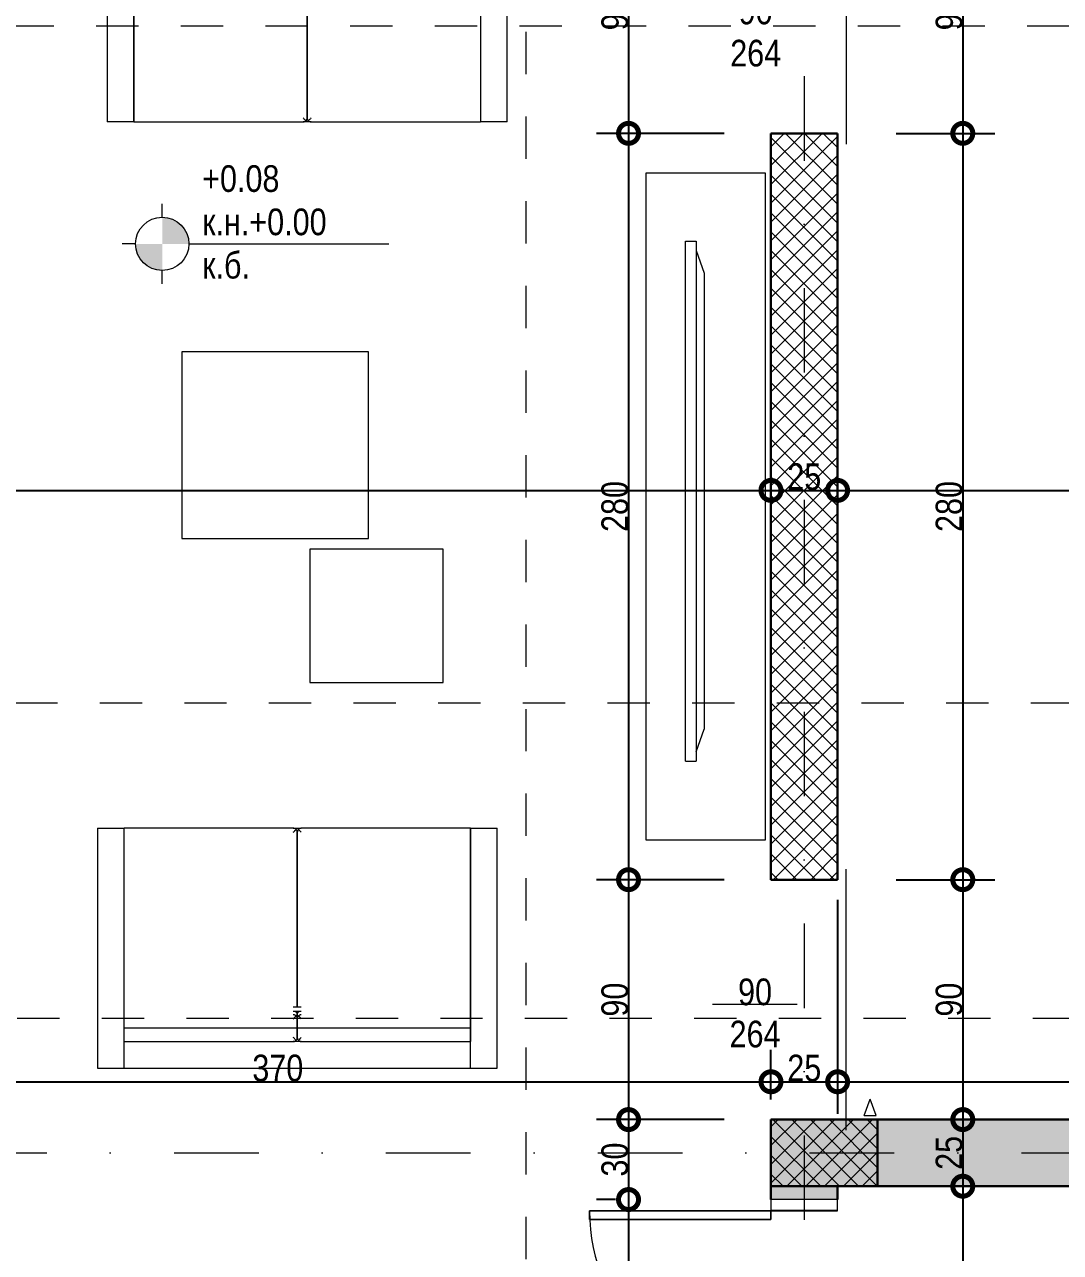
# Model space of a CAD drawing. Header units: centimetres. Extents: x 0 to 25250, y 0 to 2250.
# Drawn here: x 1254 to 1642.6, y 899.1 to 1359.7 of the extents above; entities that cross this region are included whole.
import ezdxf

# ---------------------------------------------------------------- set-up
doc = ezdxf.new("R2010")
doc.units = ezdxf.units.CM
doc.linetypes.add('17-View-1$0$Dash', pattern=[31.75, 15.875, -15.875])
doc.linetypes.add('17-View-1$0$Dash dot', pattern=[79.375, 31.75, -23.8125, 0, -23.8125])
for name, color, linetype, lineweight in [('A-ANNO-DIMS', 7, 'Continuous', 9), ('A-ANNO-NOTE', 7, 'Continuous', 9), ('A-DOOR', 7, 'Continuous', 9), ('A-DOOR-FRAM', 7, 'Continuous', 15), ('A-DOOR-OPNG', 7, 'Continuous', 15), ('A-WALL', 7, 'Continuous', 9), ('A-WALL-PATT', 7, 'Continuous', 9), ('E-ELEC-EQPM', 7, 'Continuous', 9), ('G-ANNO-DIMS', 7, 'Continuous', 9), ('G-ANNO-SYMB', 7, 'Continuous', 9), ('I-FURN', 7, 'Continuous', 9), ('S-COLS', 7, 'Continuous', 9), ('S-GRID', 7, 'Continuous', 9)]:
    doc.layers.add(name, color=color, linetype=linetype, lineweight=lineweight)
doc.styles.add('17-View-1$0$Arial Narrow_1', font='ARIALN.TTF', dxfattribs={"height": 10})
doc.styles.add('17-View-1$0$Arial Narrow_3', font='ARIALN.TTF', dxfattribs={"height": 10})
doc.dimstyles.new('17-View-1$0$TEC_DIM', dxfattribs={"dimscale": 30.48, "dimtxt": 10.23431, "dimasz": 0.492126, "dimexe": 0.393701, "dimexo": 0.246063, "dimgap": 0, "dimtad": 1, "dimdec": 0, "dimzin": 0, "dimdsep": 46, "dimtxsty": '17-View-1$0$Arial Narrow_3', "dimblk1": '17-View-1$0$_DotSmall', "dimblk2": '17-View-1$0$_DotSmall', "dimsah": 1, "dimcen": 0.09, "dimazin": 0, "dimtfac": 1, "dimtdec": 4, "dimtix": 1, "dimtmove": 0, "dimatfit": 3, "dimfxl": 1, "dimtvp": 1, "dimtolj": 1, "dimtzin": 0, "dimarcsym": 2})
doc.dimstyles.new('17-View-1$0$TEC_DIM_3', dxfattribs={"dimscale": 30.48, "dimtxt": 10.23431, "dimasz": 0.492126, "dimexe": 0.393701, "dimexo": 0.246063, "dimgap": 0, "dimtad": 1, "dimdec": 0, "dimzin": 0, "dimdsep": 46, "dimtxsty": '17-View-1$0$Arial Narrow_3', "dimblk1": '17-View-1$0$_DotSmall', "dimblk2": '17-View-1$0$_DotSmall', "dimsah": 1, "dimcen": 0.09, "dimazin": 0, "dimtfac": 1, "dimtdec": 4, "dimtix": 1, "dimtmove": 0, "dimatfit": 3, "dimfxl": 1, "dimtvp": 1, "dimtolj": 1, "dimtzin": 0, "dimarcsym": 2})
pattern_1 = [(45, (-1006133.902, 862055.479), (-3.535533906, 3.535533906), []), (135, (-1006133.902, 862055.479), (-3.535533906, -3.535533906), [])]

# ---------------------------------------------------------------- blocks, each defined once
blk = doc.blocks.new('TEC-DOOR-DBL - 145x200-2360308-НИВО 0')
at = {"layer": 'A-DOOR', "lineweight": 15}
for p, q in [((-65, 80.55), (-68.21, 80.55)), ((-65, 80.55), (-68.2, 80.55)), ((-68.2, 80.55), (-68.2, 12.5)), ((-68.2, 80.55), (-68.2, 12.5)), ((-65, 12.5), (-65, 80.55)), ((-65, 12.5), (-65, 80.55)), ((68.2, 80.55), (65, 80.55)), ((65, 80.55), (65, 12.5)), ((65, 12.5), (65, 80.55)), ((65, 80.55), (68.2, 80.55)), ((68.2, 12.5), (68.2, 80.55)), ((68.2, 80.55), (68.2, 12.5)), ((-68.2, 12.5), (-65, 12.5)), ((-68.2, 12.5), (-65, 12.5)), ((65, 12.5), (68.2, 12.5)), ((68.2, 12.5), (65, 12.5))]:
    blk.add_line(p, q, dxfattribs=at)
at = {"layer": 'A-DOOR'}
for centre, start, end in [((-68.21, 12.5), 360, 90), ((68.2, 12.5), 90, 180)]:
    blk.add_arc(centre, 68.05, start, end, dxfattribs=at)
at = {"layer": 'A-DOOR-FRAM'}
for p, q in [((-68.5, 12.5), (-72.5, 12.5)), ((-72.5, 12.5), (-72.5, -12.5)), ((-72.5, -12.5), (-72.5, 12.5)), ((-72.5, 12.5), (-68.2, 12.5)), ((-68.5, -12.5), (-68.5, 12.5)), ((-68.2, 12.5), (-68.2, -12.5)), ((68.2, 12.5), (68.2, -12.5)), ((72.5, 12.5), (68.2, 12.5)), ((72.5, 12.5), (68.5, 12.5)), ((68.5, 12.5), (68.5, -12.5)), ((72.5, -12.5), (72.5, 12.5)), ((72.5, -12.5), (72.5, 12.5)), ((-72.5, -12.5), (-68.5, -12.5)), ((-68.2, -12.5), (-72.5, -12.5)), ((68.2, -12.5), (72.5, -12.5)), ((68.5, -12.5), (72.5, -12.5))]:
    blk.add_line(p, q, dxfattribs=at)
blk = doc.blocks.new('TU SF 1 - Schiebetüre Aufgesetzt - ML - 885 x 2135-2435080-НИВО 0')
at = {"layer": 'A-DOOR-OPNG'}
for p, q in [((-49, -15.76), (49, -15.76)), ((-43.5, -22.51), (-37.32, -24.76)), ((-43.5, -22.51), (-43.5, -27.01)), ((-43.5, -27.01), (-37.32, -24.76))]:
    blk.add_line(p, q, dxfattribs=at)
blk = doc.blocks.new('TU SF 1 - Schiebetüre Aufgesetzt - ML - 885 x 2135-2435081-НИВО 0')
at = {"layer": 'A-DOOR-OPNG'}
for p, q in [((-43.5, 27.01), (-37.32, 24.76)), ((-43.5, 22.51), (-43.5, 27.01)), ((-43.5, 22.51), (-37.32, 24.76)), ((-49, 15.76), (49, 15.76))]:
    blk.add_line(p, q, dxfattribs=at)
blk = doc.blocks.new('Sofa-08 - 1400 x 802-2263085-НИВО 0')
at = {"layer": 'I-FURN'}
for p, q in [((75, 45), (-75, 45)), ((-75, 45), (-75, -45)), ((-65, 45), (-65, -45)), ((65, 45), (65, -45)), ((75, -45), (75, 45)), ((-1.5, 35), (-65, 35)), ((-65, 33.5), (-65, 35)), ((-65, 26.44), (-65, 33.5)), ((-1.5, 35), (1.5, 35)), ((0, 26.44), (0, 33.5)), ((0, 33.5), (0, 26.44)), ((0, 26.44), (0, 33.5)), ((65, 35), (1.5, 35)), ((65, 35), (65, 33.5)), ((65, 33.5), (65, 26.44)), ((-65, 30), (-1.5, 30)), ((-1.5, 30), (1.5, 30)), ((1.5, 30), (65, 30)), ((-65, 24.94), (-65, 26.44)), ((-65, 24.59), (-65, 24.94)), ((-65, -45), (-65, 24.59)), ((1.5, 23.56), (-1.5, 23.56)), ((0, 24.94), (0, 26.44)), ((0, 26.44), (0, 24.94)), ((0, 24.94), (0, 26.44)), ((0, 23.56), (0, 24.94)), ((0, 24.94), (0, 23.56)), ((0, 23.56), (0, 24.94)), ((65, 26.44), (65, 24.94)), ((65, 24.94), (65, 24.59)), ((65, 24.59), (65, -45)), ((-1.5, 22.06), (1.5, 22.06)), ((0, -43.5), (0, 22.07)), ((0, -43.5), (0, 22.06)), ((0, 22.06), (0, -43.5)), ((-65, -45), (-75, -45)), ((-65, -45), (-1.5, -45)), ((1.5, -45), (-1.5, -45)), ((1.5, -45), (65, -45)), ((75, -45), (65, -45))]:
    blk.add_line(p, q, dxfattribs=at)
for centre, start, end in [((-1.5, 33.5), 60, 62.6017), ((1.5, 33.5), 117.3983, 120)]:
    blk.add_arc(centre, 1.5, start, end, dxfattribs=at)
for points, knots in [([(-0.44, 34.56), (-0.52, 34.64), (-0.64, 34.74), (-0.81, 34.84), (-0.99, 34.92), (-1.22, 34.98), (-1.41, 35), (-1.5, 35)], [0, 0, 0, 0, 0.25, 0.375, 0.5, 0.75, 1, 1, 1, 1]), ([(-1.5, 33.5), (-1.41, 33.59), (-1.22, 33.78), (-0.99, 34.01), (-0.81, 34.19), (-0.64, 34.36), (-0.52, 34.48), (-0.44, 34.56)], [0, 0, 0, 0, 0.25, 0.5, 0.625, 0.75, 1, 1, 1, 1]), ([(1.5, 35), (1.41, 35), (1.22, 34.98), (0.99, 34.92), (0.81, 34.84), (0.64, 34.74), (0.52, 34.64), (0.44, 34.56)], [0, 0, 0, 0, 0.25, 0.5, 0.625, 0.75, 1, 1, 1, 1]), ([(0.44, 34.56), (0.52, 34.48), (0.64, 34.36), (0.81, 34.19), (0.99, 34.01), (1.22, 33.78), (1.41, 33.59), (1.5, 33.5)], [0, 0, 0, 0, 0.25, 0.375, 0.5, 0.75, 1, 1, 1, 1]), ([(0, 24.94), (0, 24.81), (-0.03, 24.63), (-0.11, 24.39), (-0.18, 24.25), (-0.25, 24.14), (-0.33, 24.04), (-0.41, 23.94), (-0.51, 23.86), (-0.61, 23.78), (-0.75, 23.69), (-0.92, 23.61), (-1.04, 23.57), (-1.09, 23.55)], [0, 0, 0, 0, 0.1666667, 0.25, 0.3333333, 0.375, 0.4166667, 0.5, 0.5416667, 0.5833333, 0.6666667, 0.75, 0.8254846, 0.8254846, 0.8254846, 0.8254846]), ([(1.09, 23.56), (1.03, 23.57), (0.92, 23.61), (0.75, 23.69), (0.61, 23.78), (0.51, 23.86), (0.41, 23.94), (0.31, 24.06), (0.22, 24.19), (0.15, 24.3), (0.1, 24.42), (0.03, 24.63), (0, 24.81), (0, 24.94)], [0.1769429, 0.1769429, 0.1769429, 0.1769429, 0.25, 0.3333333, 0.4166667, 0.4583333, 0.5, 0.5833333, 0.6666667, 0.7083333, 0.75, 0.8333333, 1, 1, 1, 1]), ([(-0.44, -44.56), (-0.52, -44.48), (-0.64, -44.36), (-0.81, -44.19), (-0.99, -44.01), (-1.22, -43.78), (-1.41, -43.59), (-1.5, -43.5)], [0, 0, 0, 0, 0.25, 0.375, 0.5, 0.75, 1, 1, 1, 1]), ([(-1.5, -45), (-1.41, -45), (-1.22, -44.98), (-0.99, -44.92), (-0.81, -44.84), (-0.64, -44.74), (-0.52, -44.64), (-0.44, -44.56)], [0, 0, 0, 0, 0.25, 0.5, 0.625, 0.75, 1, 1, 1, 1]), ([(1.5, -43.5), (1.41, -43.59), (1.22, -43.78), (0.99, -44.01), (0.81, -44.19), (0.64, -44.36), (0.52, -44.48), (0.44, -44.56)], [0, 0, 0, 0, 0.25, 0.5, 0.625, 0.75, 1, 1, 1, 1]), ([(0.44, -44.56), (0.52, -44.64), (0.64, -44.74), (0.81, -44.84), (0.99, -44.92), (1.22, -44.98), (1.41, -45), (1.5, -45)], [0, 0, 0, 0, 0.25, 0.375, 0.5, 0.75, 1, 1, 1, 1])]:
    blk.add_open_spline(points, degree=3, knots=knots, dxfattribs=at)
for points in [[(0, 33.5), (0, 33.63), (-0.03, 33.89), (-0.19, 34.26), (-0.35, 34.47), (-0.44, 34.56)], [(0.44, 34.56), (0.35, 34.47), (0.19, 34.26), (0.03, 33.89), (0, 33.63), (0, 33.5)], [(-0.46, 25.4), (-0.54, 25.48), (-0.7, 25.64), (-0.96, 25.9), (-1.23, 26.17), (-1.41, 26.35), (-1.5, 26.44)], [(-1.5, 24.94), (-1.41, 24.95), (-1.23, 24.97), (-0.96, 25.06), (-0.7, 25.2), (-0.54, 25.33), (-0.46, 25.4)], [(0, 26.44), (0, 26.34), (-0.02, 26.15), (-0.11, 25.87), (-0.26, 25.62), (-0.39, 25.47), (-0.46, 25.4)], [(0.46, 25.4), (0.39, 25.47), (0.26, 25.62), (0.11, 25.87), (0.02, 26.15), (0, 26.34), (0, 26.44)], [(1.5, 26.44), (1.41, 26.35), (1.23, 26.17), (0.96, 25.9), (0.7, 25.64), (0.54, 25.48), (0.46, 25.4)], [(0.46, 25.4), (0.54, 25.33), (0.7, 25.2), (0.96, 25.06), (1.23, 24.97), (1.41, 24.95), (1.5, 24.94)], [(-0.44, -44.56), (-0.37, -44.49), (-0.24, -44.34), (-0.11, -44.08), (-0.02, -43.8), (0, -43.6), (0, -43.5)], [(-0.35, -44.47), (-0.37, -44.49), (-0.39, -44.51), (-0.41, -44.53)], [(-0.17, -44.19), (-0.18, -44.21), (-0.19, -44.23), (-0.2, -44.25)], [(-0.05, -43.9), (-0.06, -43.92), (-0.07, -43.94), (-0.07, -43.96)], [(0, -43.5), (0, -43.6), (0.02, -43.8), (0.11, -44.08), (0.24, -44.34), (0.37, -44.49), (0.44, -44.56)], [(0.07, -43.96), (0.07, -43.94), (0.06, -43.92), (0.05, -43.9)], [(0.2, -44.25), (0.19, -44.23), (0.18, -44.21), (0.17, -44.19)], [(0.41, -44.53), (0.39, -44.51), (0.37, -44.49), (0.35, -44.47)]]:
    blk.add_open_spline(points, degree=3, dxfattribs=at)
blk = doc.blocks.new('ШКАФ - ШКАФ-2262984-НИВО 0')
at = {"layer": 'I-FURN'}
for p, q in [((125, 0), (-125, 0)), ((-125, 0), (-125, -45)), ((125, -45), (125, 0)), ((-125, -45), (125, -45))]:
    blk.add_line(p, q, dxfattribs=at)
blk = doc.blocks.new('TV - 85 Zoll-2243002-НИВО 0')
at = {"layer": 'E-ELEC-EQPM'}
for p, q in [((-94.07, 7), (-85.5, 10)), ((-85.5, 10), (85.5, 10)), ((94.07, 7), (85.5, 10)), ((-97.5, 7), (97.5, 7)), ((-97.5, 3), (-97.5, 7)), ((97.5, 3), (97.5, 7)), ((97.5, 3), (-97.5, 3))]:
    blk.add_line(p, q, dxfattribs=at)
blk = doc.blocks.new('Tisch-03 - 800 x 800 x 750-2251493-НИВО 0')
at = {"layer": 'I-FURN'}
for p, q in [((35, 35), (-35, 35)), ((-35, 35), (-35, -35)), ((35, -35), (35, 35)), ((-35, -35), (35, -35))]:
    blk.add_line(p, q, dxfattribs=at)
blk = doc.blocks.new('Tisch-03 - 800 x 800 x 751-2263174-НИВО 0')
at = {"layer": 'I-FURN'}
for p, q in [((25, 25), (-25, 25)), ((-25, 25), (-25, -25)), ((25, -25), (25, 25)), ((-25, -25), (25, -25))]:
    blk.add_line(p, q, dxfattribs=at)
blk = doc.blocks.new('Family1 - Family1-2435591-НИВО 0')
at = {"layer": 'A-ANNO-NOTE'}
blk.add_line((-0.3054, 0), (0.3294, 0), dxfattribs=at)
blk = doc.blocks.new('Spot Elevations - PLAN - PROJECT-149572-НИВО 0')
at = {"layer": 'A-ANNO-NOTE'}
h = blk.add_hatch(color=256, dxfattribs=at)
edge = h.paths.add_edge_path()
edge.add_line((0, 0), (0, 0.2))
edge.add_arc((0, 0), 0.2, 0, 90, ccw=False)
edge.add_line((0.2, 0), (0, 0))
h = blk.add_hatch(color=256, dxfattribs=at)
edge = h.paths.add_edge_path()
edge.add_line((0, 0), (0, -0.2))
edge.add_arc((0, 0), 0.2, 180, 270, ccw=False)
edge.add_line((-0.2, 0), (0, 0))
for p, q in [((0, 0.2), (0, 0.3)), ((-0.2, 0), (-0.3, 0)), ((0.2, 0), (1.7, 0)), ((0, -0.3), (0, -0.2))]:
    blk.add_line(p, q, dxfattribs=at)
blk.add_circle((0, 0), 0.2, dxfattribs=at)
blk = doc.blocks.new('17-View-1$0$_DotSmall')
at = {"color": 0, "linetype": 'ByBlock', "const_width": 0.5}
blk.add_lwpolyline([(-0.0625, 0, 1), (0.0625, 0, 1)], format="xyb", close=True, dxfattribs=at)
blk = doc.blocks.new('*D2360')
at = {"layer": 'A-ANNO-DIMS', "color": 0, "lineweight": -2, "transparency": 16777216}
for p, q in [((1993.97, 901.4), (1993.97, 279.71)), ((398.97, 406.4), (398.97, 279.71)), ((398.97, 291.71), (1993.97, 291.71))]:
    blk.add_line(p, q, dxfattribs=at)
at = {"layer": 'A-ANNO-DIMS', "color": 0, "lineweight": -2, "transparency": 16777216, "xscale": 15, "yscale": 15, "zscale": 15, "rotation": 180}
blk.add_blockref('17-View-1$0$_DotSmall', (398.97, 291.71), dxfattribs=at)
at = {"layer": 'A-ANNO-DIMS', "color": 0, "lineweight": -2, "transparency": 16777216, "xscale": 15, "yscale": 15, "zscale": 15}
blk.add_blockref('17-View-1$0$_DotSmall', (1993.97, 291.71), dxfattribs=at)
at = {"layer": 'A-ANNO-DIMS', "color": 0, "transparency": 16777216, "insert": (1196.47, 296.81), "char_height": 10, "width": 30.4105, "attachment_point": 5, "style": '17-View-1$0$Arial Narrow_3'}
blk.add_mtext('\\A1;1595', dxfattribs=at)
blk = doc.blocks.new('*D2500')
at = {"layer": 'A-ANNO-DIMS', "color": 0, "lineweight": -2, "transparency": 16777216}
for p, q in [((1580.97, 1408.9), (1617.93, 1408.9)), ((1605.93, 1408.9), (1605.93, 1318.9)), ((1580.97, 1318.9), (1617.93, 1318.9))]:
    blk.add_line(p, q, dxfattribs=at)
at = {"layer": 'A-ANNO-DIMS', "color": 0, "lineweight": -2, "transparency": 16777216, "xscale": 15, "yscale": 15, "zscale": 15}
for p, rotation in [((1605.93, 1408.9), 90), ((1605.93, 1318.9), 270)]:
    blk.add_blockref('17-View-1$0$_DotSmall', p, dxfattribs=dict(at, rotation=rotation))
at = {"layer": 'A-ANNO-DIMS', "color": 0, "transparency": 16777216, "insert": (1600.83, 1363.9), "char_height": 10, "width": 15.2053, "attachment_point": 5, "rotation": 90, "style": '17-View-1$0$Arial Narrow_3'}
blk.add_mtext('\\A1;90', dxfattribs=at)
blk = doc.blocks.new('*D2501')
at = {"layer": 'A-ANNO-DIMS', "color": 0, "lineweight": -2, "transparency": 16777216}
for p, q in [((1580.97, 1318.9), (1617.93, 1318.9)), ((1605.93, 1318.9), (1605.93, 1038.9)), ((1580.97, 1038.9), (1617.93, 1038.9))]:
    blk.add_line(p, q, dxfattribs=at)
at = {"layer": 'A-ANNO-DIMS', "color": 0, "lineweight": -2, "transparency": 16777216, "xscale": 15, "yscale": 15, "zscale": 15}
for p, rotation in [((1605.93, 1318.9), 90), ((1605.93, 1038.9), 270)]:
    blk.add_blockref('17-View-1$0$_DotSmall', p, dxfattribs=dict(at, rotation=rotation))
at = {"layer": 'A-ANNO-DIMS', "color": 0, "transparency": 16777216, "insert": (1600.83, 1178.9), "char_height": 10, "width": 22.8079, "attachment_point": 5, "rotation": 90, "style": '17-View-1$0$Arial Narrow_3'}
blk.add_mtext('\\A1;280', dxfattribs=at)
blk = doc.blocks.new('*D2502')
at = {"layer": 'A-ANNO-DIMS', "color": 0, "lineweight": -2, "transparency": 16777216}
for p, q in [((1580.97, 1038.9), (1617.93, 1038.9)), ((1605.93, 1038.9), (1605.93, 948.9)), ((1601.09, 948.9), (1593.93, 948.9))]:
    blk.add_line(p, q, dxfattribs=at)
at = {"layer": 'A-ANNO-DIMS', "color": 0, "lineweight": -2, "transparency": 16777216, "xscale": 15, "yscale": 15, "zscale": 15}
for p, rotation in [((1605.93, 1038.9), 90), ((1605.93, 948.9), 270)]:
    blk.add_blockref('17-View-1$0$_DotSmall', p, dxfattribs=dict(at, rotation=rotation))
at = {"layer": 'A-ANNO-DIMS', "color": 0, "transparency": 16777216, "insert": (1600.83, 993.9), "char_height": 10, "width": 15.2053, "attachment_point": 5, "rotation": 90, "style": '17-View-1$0$Arial Narrow_3'}
blk.add_mtext('\\A1;90', dxfattribs=at)
blk = doc.blocks.new('*D2503')
at = {"layer": 'A-ANNO-DIMS', "color": 0, "lineweight": -2, "transparency": 16777216}
for p, q in [((1601.09, 948.9), (1593.93, 948.9)), ((1605.93, 948.9), (1605.93, 923.9)), ((1601.09, 923.9), (1593.93, 923.9))]:
    blk.add_line(p, q, dxfattribs=at)
at = {"layer": 'A-ANNO-DIMS', "color": 0, "lineweight": -2, "transparency": 16777216, "xscale": 15, "yscale": 15, "zscale": 15}
for p, rotation in [((1605.93, 948.9), 90), ((1605.93, 923.9), 270)]:
    blk.add_blockref('17-View-1$0$_DotSmall', p, dxfattribs=dict(at, rotation=rotation))
at = {"layer": 'A-ANNO-DIMS', "color": 0, "transparency": 16777216, "insert": (1600.83, 936.4), "char_height": 10, "width": 15.2053, "attachment_point": 5, "rotation": 90, "style": '17-View-1$0$Arial Narrow_3'}
blk.add_mtext('\\A1;25', dxfattribs=at)
blk = doc.blocks.new('*D2504')
at = {"layer": 'A-ANNO-DIMS', "color": 0, "lineweight": -2, "transparency": 16777216}
for p, q in [((1601.09, 923.9), (1593.93, 923.9)), ((1605.93, 923.9), (1605.93, 768.9)), ((1601.09, 768.9), (1593.93, 768.9))]:
    blk.add_line(p, q, dxfattribs=at)
at = {"layer": 'A-ANNO-DIMS', "color": 0, "lineweight": -2, "transparency": 16777216, "xscale": 15, "yscale": 15, "zscale": 15}
for p, rotation in [((1605.93, 923.9), 90), ((1605.93, 768.9), 270)]:
    blk.add_blockref('17-View-1$0$_DotSmall', p, dxfattribs=dict(at, rotation=rotation))
at = {"layer": 'A-ANNO-DIMS', "color": 0, "transparency": 16777216, "insert": (1600.83, 846.4), "char_height": 10, "width": 22.8079, "attachment_point": 5, "rotation": 90, "style": '17-View-1$0$Arial Narrow_3'}
blk.add_mtext('\\A1;155', dxfattribs=at)
blk = doc.blocks.new('*D2530')
at = {"layer": 'A-ANNO-DIMS', "color": 0, "lineweight": -2, "transparency": 16777216}
for p, q in [((1516.47, 1408.9), (1468.54, 1408.9)), ((1480.54, 1408.9), (1480.54, 1318.9)), ((1516.47, 1318.9), (1468.54, 1318.9))]:
    blk.add_line(p, q, dxfattribs=at)
at = {"layer": 'A-ANNO-DIMS', "color": 0, "lineweight": -2, "transparency": 16777216, "xscale": 15, "yscale": 15, "zscale": 15}
for p, rotation in [((1480.54, 1408.9), 90), ((1480.54, 1318.9), 270)]:
    blk.add_blockref('17-View-1$0$_DotSmall', p, dxfattribs=dict(at, rotation=rotation))
at = {"layer": 'A-ANNO-DIMS', "color": 0, "transparency": 16777216, "insert": (1475.43, 1363.9), "char_height": 10, "width": 15.2053, "attachment_point": 5, "rotation": 90, "style": '17-View-1$0$Arial Narrow_3'}
blk.add_mtext('\\A1;90', dxfattribs=at)
blk = doc.blocks.new('*D2531')
at = {"layer": 'A-ANNO-DIMS', "color": 0, "lineweight": -2, "transparency": 16777216}
for p, q in [((1516.47, 1318.9), (1468.54, 1318.9)), ((1480.54, 1318.9), (1480.54, 1038.9)), ((1516.47, 1038.9), (1468.54, 1038.9))]:
    blk.add_line(p, q, dxfattribs=at)
at = {"layer": 'A-ANNO-DIMS', "color": 0, "lineweight": -2, "transparency": 16777216, "xscale": 15, "yscale": 15, "zscale": 15}
for p, rotation in [((1480.54, 1318.9), 90), ((1480.54, 1038.9), 270)]:
    blk.add_blockref('17-View-1$0$_DotSmall', p, dxfattribs=dict(at, rotation=rotation))
at = {"layer": 'A-ANNO-DIMS', "color": 0, "transparency": 16777216, "insert": (1475.43, 1178.9), "char_height": 10, "width": 22.8079, "attachment_point": 5, "rotation": 90, "style": '17-View-1$0$Arial Narrow_3'}
blk.add_mtext('\\A1;280', dxfattribs=at)
blk = doc.blocks.new('*D2532')
at = {"layer": 'A-ANNO-DIMS', "color": 0, "lineweight": -2, "transparency": 16777216}
for p, q in [((1516.47, 1038.9), (1468.54, 1038.9)), ((1480.54, 1038.9), (1480.54, 948.9)), ((1516.47, 948.9), (1468.54, 948.9))]:
    blk.add_line(p, q, dxfattribs=at)
at = {"layer": 'A-ANNO-DIMS', "color": 0, "lineweight": -2, "transparency": 16777216, "xscale": 15, "yscale": 15, "zscale": 15}
for p, rotation in [((1480.54, 1038.9), 90), ((1480.54, 948.9), 270)]:
    blk.add_blockref('17-View-1$0$_DotSmall', p, dxfattribs=dict(at, rotation=rotation))
at = {"layer": 'A-ANNO-DIMS', "color": 0, "transparency": 16777216, "insert": (1475.43, 993.9), "char_height": 10, "width": 15.2053, "attachment_point": 5, "rotation": 90, "style": '17-View-1$0$Arial Narrow_3'}
blk.add_mtext('\\A1;90', dxfattribs=at)
blk = doc.blocks.new('*D2533')
at = {"layer": 'A-ANNO-DIMS', "color": 0, "lineweight": -2, "transparency": 16777216}
for p, q in [((1516.47, 948.9), (1468.54, 948.9)), ((1480.54, 948.9), (1480.54, 918.9)), ((1475.69, 918.9), (1468.54, 918.9))]:
    blk.add_line(p, q, dxfattribs=at)
at = {"layer": 'A-ANNO-DIMS', "color": 0, "lineweight": -2, "transparency": 16777216, "xscale": 15, "yscale": 15, "zscale": 15}
for p, rotation in [((1480.54, 948.9), 90), ((1480.54, 918.9), 270)]:
    blk.add_blockref('17-View-1$0$_DotSmall', p, dxfattribs=dict(at, rotation=rotation))
at = {"layer": 'A-ANNO-DIMS', "color": 0, "transparency": 16777216, "insert": (1475.43, 933.9), "char_height": 10, "width": 15.2053, "attachment_point": 5, "rotation": 90, "style": '17-View-1$0$Arial Narrow_3'}
blk.add_mtext('\\A1;30', dxfattribs=at)
blk = doc.blocks.new('*D2534')
at = {"layer": 'A-ANNO-DIMS', "color": 0, "lineweight": -2, "transparency": 16777216}
for p, q in [((1475.69, 918.9), (1468.54, 918.9)), ((1480.54, 918.9), (1480.54, 773.9)), ((1475.69, 773.9), (1468.54, 773.9))]:
    blk.add_line(p, q, dxfattribs=at)
at = {"layer": 'A-ANNO-DIMS', "color": 0, "lineweight": -2, "transparency": 16777216, "xscale": 15, "yscale": 15, "zscale": 15}
for p, rotation in [((1480.54, 918.9), 90), ((1480.54, 773.9), 270)]:
    blk.add_blockref('17-View-1$0$_DotSmall', p, dxfattribs=dict(at, rotation=rotation))
at = {"layer": 'A-ANNO-DIMS', "color": 0, "transparency": 16777216, "insert": (1475.43, 846.4), "char_height": 10, "width": 22.8079, "attachment_point": 5, "rotation": 90, "style": '17-View-1$0$Arial Narrow_3'}
blk.add_mtext('\\A1;145', dxfattribs=at)
blk = doc.blocks.new('*D2581')
at = {"layer": 'A-ANNO-DIMS', "color": 0, "lineweight": -2, "transparency": 16777216}
for p, q in [((903.97, 1184.94), (1533.97, 1184.94)), ((903.97, 1180.09), (903.97, 1172.94)), ((1533.97, 1180.09), (1533.97, 1172.94))]:
    blk.add_line(p, q, dxfattribs=at)
at = {"layer": 'A-ANNO-DIMS', "color": 0, "lineweight": -2, "transparency": 16777216, "xscale": 15, "yscale": 15, "zscale": 15, "rotation": 180}
blk.add_blockref('17-View-1$0$_DotSmall', (903.97, 1184.94), dxfattribs=at)
at = {"layer": 'A-ANNO-DIMS', "color": 0, "lineweight": -2, "transparency": 16777216, "xscale": 15, "yscale": 15, "zscale": 15}
blk.add_blockref('17-View-1$0$_DotSmall', (1533.97, 1184.94), dxfattribs=at)
at = {"layer": 'A-ANNO-DIMS', "color": 0, "transparency": 16777216, "insert": (1218.97, 1190.04), "char_height": 10, "width": 22.8079, "attachment_point": 5, "style": '17-View-1$0$Arial Narrow_3'}
blk.add_mtext('\\A1;630', dxfattribs=at)
blk = doc.blocks.new('*D2582')
at = {"layer": 'A-ANNO-DIMS', "color": 0, "lineweight": -2, "transparency": 16777216}
for p, q in [((1533.97, 1184.94), (1558.97, 1184.94)), ((1533.97, 1180.09), (1533.97, 1172.94)), ((1558.97, 1180.09), (1558.97, 1172.94))]:
    blk.add_line(p, q, dxfattribs=at)
at = {"layer": 'A-ANNO-DIMS', "color": 0, "lineweight": -2, "transparency": 16777216, "xscale": 15, "yscale": 15, "zscale": 15, "rotation": 180}
blk.add_blockref('17-View-1$0$_DotSmall', (1533.97, 1184.94), dxfattribs=at)
at = {"layer": 'A-ANNO-DIMS', "color": 0, "lineweight": -2, "transparency": 16777216, "xscale": 15, "yscale": 15, "zscale": 15}
blk.add_blockref('17-View-1$0$_DotSmall', (1558.97, 1184.94), dxfattribs=at)
at = {"layer": 'A-ANNO-DIMS', "color": 0, "transparency": 16777216, "insert": (1546.47, 1190.04), "char_height": 10, "width": 15.2053, "attachment_point": 5, "style": '17-View-1$0$Arial Narrow_3'}
blk.add_mtext('\\A1;25', dxfattribs=at)
blk = doc.blocks.new('*D2583')
at = {"layer": 'A-ANNO-DIMS', "color": 0, "lineweight": -2, "transparency": 16777216}
for p, q in [((1558.97, 1184.94), (1953.97, 1184.94)), ((1558.97, 1180.09), (1558.97, 1172.94)), ((1953.97, 1180.09), (1953.97, 1172.94))]:
    blk.add_line(p, q, dxfattribs=at)
at = {"layer": 'A-ANNO-DIMS', "color": 0, "lineweight": -2, "transparency": 16777216, "xscale": 15, "yscale": 15, "zscale": 15, "rotation": 180}
blk.add_blockref('17-View-1$0$_DotSmall', (1558.97, 1184.94), dxfattribs=at)
at = {"layer": 'A-ANNO-DIMS', "color": 0, "lineweight": -2, "transparency": 16777216, "xscale": 15, "yscale": 15, "zscale": 15}
blk.add_blockref('17-View-1$0$_DotSmall', (1953.97, 1184.94), dxfattribs=at)
at = {"layer": 'A-ANNO-DIMS', "color": 0, "transparency": 16777216, "insert": (1756.47, 1190.04), "char_height": 10, "width": 22.8079, "attachment_point": 5, "style": '17-View-1$0$Arial Narrow_3'}
blk.add_mtext('\\A1;395', dxfattribs=at)
blk = doc.blocks.new('*D2593')
at = {"layer": 'A-ANNO-DIMS', "color": 0, "lineweight": -2, "transparency": 16777216}
for p, q in [((1163.97, 956.4), (1163.97, 975.08)), ((1533.97, 956.4), (1533.97, 975.08)), ((1163.97, 963.08), (1533.97, 963.08))]:
    blk.add_line(p, q, dxfattribs=at)
at = {"layer": 'A-ANNO-DIMS', "color": 0, "lineweight": -2, "transparency": 16777216, "xscale": 15, "yscale": 15, "zscale": 15, "rotation": 180}
blk.add_blockref('17-View-1$0$_DotSmall', (1163.97, 963.08), dxfattribs=at)
at = {"layer": 'A-ANNO-DIMS', "color": 0, "lineweight": -2, "transparency": 16777216, "xscale": 15, "yscale": 15, "zscale": 15}
blk.add_blockref('17-View-1$0$_DotSmall', (1533.97, 963.08), dxfattribs=at)
at = {"layer": 'A-ANNO-DIMS', "color": 0, "transparency": 16777216, "insert": (1348.97, 968.18), "char_height": 10, "width": 22.8079, "attachment_point": 5, "style": '17-View-1$0$Arial Narrow_3'}
blk.add_mtext('\\A1;370', dxfattribs=at)
blk = doc.blocks.new('*D2594')
at = {"layer": 'A-ANNO-DIMS', "color": 0, "lineweight": -2, "transparency": 16777216}
for p, q in [((1558.97, 1031.4), (1558.97, 951.08)), ((1533.97, 956.4), (1533.97, 975.08)), ((1533.97, 963.08), (1558.97, 963.08))]:
    blk.add_line(p, q, dxfattribs=at)
at = {"layer": 'A-ANNO-DIMS', "color": 0, "lineweight": -2, "transparency": 16777216, "xscale": 15, "yscale": 15, "zscale": 15, "rotation": 180}
blk.add_blockref('17-View-1$0$_DotSmall', (1533.97, 963.08), dxfattribs=at)
at = {"layer": 'A-ANNO-DIMS', "color": 0, "lineweight": -2, "transparency": 16777216, "xscale": 15, "yscale": 15, "zscale": 15}
blk.add_blockref('17-View-1$0$_DotSmall', (1558.97, 963.08), dxfattribs=at)
at = {"layer": 'A-ANNO-DIMS', "color": 0, "transparency": 16777216, "insert": (1546.47, 968.18), "char_height": 10, "width": 15.2053, "attachment_point": 5, "style": '17-View-1$0$Arial Narrow_3'}
blk.add_mtext('\\A1;25', dxfattribs=at)
blk = doc.blocks.new('*D2595')
at = {"layer": 'A-ANNO-DIMS', "color": 0, "lineweight": -2, "transparency": 16777216}
for p, q in [((1558.97, 1031.4), (1558.97, 951.08)), ((1558.97, 963.08), (1953.97, 963.08)), ((1953.97, 958.23), (1953.97, 951.08))]:
    blk.add_line(p, q, dxfattribs=at)
at = {"layer": 'A-ANNO-DIMS', "color": 0, "lineweight": -2, "transparency": 16777216, "xscale": 15, "yscale": 15, "zscale": 15, "rotation": 180}
blk.add_blockref('17-View-1$0$_DotSmall', (1558.97, 963.08), dxfattribs=at)
at = {"layer": 'A-ANNO-DIMS', "color": 0, "lineweight": -2, "transparency": 16777216, "xscale": 15, "yscale": 15, "zscale": 15}
blk.add_blockref('17-View-1$0$_DotSmall', (1953.97, 963.08), dxfattribs=at)
at = {"layer": 'A-ANNO-DIMS', "color": 0, "transparency": 16777216, "insert": (1756.47, 968.18), "char_height": 10, "width": 22.8079, "attachment_point": 5, "style": '17-View-1$0$Arial Narrow_3'}
blk.add_mtext('\\A1;395', dxfattribs=at)

msp = doc.modelspace()

# ---------------------------------------------------------------- hatches: boundary and pattern name
at = {"layer": 'A-WALL-PATT', "true_color": 0x808080}
msp.add_hatch(color=8, dxfattribs=at).paths.add_polyline_path([(1822.75, 923.9), (1868.97, 923.9), (1868.97, 948.9), (1533.97, 948.9), (1533.97, 923.9), (1691.53, 923.9)])
h = msp.add_hatch(color=8, dxfattribs=at)
h.paths.add_polyline_path([(1533.97, 768.9), (1558.97, 768.9), (1558.97, 773.9), (1533.97, 773.9)])
h.paths.add_polyline_path([(1558.97, 918.9), (1558.97, 923.9), (1533.97, 923.9), (1533.97, 918.9)])
at = {"layer": 'S-COLS'}
h = msp.add_hatch(dxfattribs=at)
h.set_pattern_fill('FP1_5', color=256, style=0, pattern_type=2)
h.set_pattern_definition(pattern_1)
h.paths.add_polyline_path([(1533.97, 1038.9), (1558.97, 1038.9), (1558.97, 1318.9), (1533.97, 1318.9), (1533.97, 1139.18)])
h = msp.add_hatch(dxfattribs=at)
h.set_pattern_fill('FP1_5', color=256, style=0, pattern_type=2)
h.set_pattern_definition(pattern_1)
h.paths.add_polyline_path([(1533.97, 923.9), (1573.97, 923.9), (1573.97, 948.9), (1533.97, 948.9)])

# ---------------------------------------------------------------- linework, layer by layer
at = {"layer": 'A-WALL', "lineweight": 30}
for p, q in [((1953.97, 948.9), (1533.97, 948.9)), ((1533.97, 948.9), (1533.97, 918.9)), ((1558.97, 918.9), (1558.97, 923.9)), ((1558.97, 923.9), (1868.97, 923.9))]:
    msp.add_line(p, q, dxfattribs=at)
at = {"layer": 'G-ANNO-SYMB', "linetype": '17-View-1$0$Dash', "lineweight": 18}
for p, q in [((1441.97, 1960.18), (1441.97, 222.43)), ((137.84, 1359.25), (2173.39, 1359.25)), ((139.16, 1105.25), (2185.66, 1105.25)), ((139.94, 986.94), (2189.4, 986.94))]:
    msp.add_line(p, q, dxfattribs=at)
at = {"layer": 'S-COLS', "lineweight": 30}
for p, q in [((1533.97, 1318.9), (1533.97, 1038.9)), ((1558.97, 1318.9), (1533.97, 1318.9)), ((1558.97, 1038.9), (1558.97, 1318.9)), ((1533.97, 1038.9), (1558.97, 1038.9)), ((1573.97, 948.9), (1533.97, 948.9)), ((1533.97, 948.9), (1533.97, 923.9)), ((1573.97, 923.9), (1573.97, 948.9)), ((1533.97, 923.9), (1573.97, 923.9))]:
    msp.add_line(p, q, dxfattribs=at)
at = {"layer": 'S-GRID', "color": 1, "linetype": '17-View-1$0$Dash dot', "lineweight": 18, "true_color": 0xff0000}
for p, q in [((1546.47, 1817.2), (1546.47, 359.56)), ((276.88, 936.4), (2035.81, 936.4))]:
    msp.add_line(p, q, dxfattribs=at)

# ---------------------------------------------------------------- block references
at = {"layer": 'A-ANNO-NOTE'}
for name, p, xscale, yscale, zscale in [('Spot Elevations - PLAN - PROJECT-149572-НИВО 0', (1305.61, 1277.43), 49.99999999999998, 49.99999999999998, 49.99999999999998), ('Family1 - Family1-2435591-НИВО 0', (1527.29, 992.18), 50, 50, 50)]:
    msp.add_blockref(name, p, dxfattribs=dict(at, xscale=xscale, yscale=yscale, zscale=zscale))
at = {"layer": 'A-DOOR'}
for name, p, rotation in [('TU SF 1 - Schiebetüre Aufgesetzt - ML - 885 x 2135-2435081-НИВО 0', (1546.46, 1363.9), 269.9999999999999), ('TU SF 1 - Schiebetüre Aufgesetzt - ML - 885 x 2135-2435080-НИВО 0', (1546.46, 993.9), 89.99999999999993), ('TEC-DOOR-DBL - 145x200-2360308-НИВО 0', (1546.47, 846.4), 89.99999999999982)]:
    msp.add_blockref(name, p, dxfattribs=dict(at, rotation=rotation))
at = {"layer": 'E-ELEC-EQPM', "rotation": 269.9999999999999}
msp.add_blockref('TV - 85 Zoll-2243002-НИВО 0', (1498.97, 1180.9), dxfattribs=at)
at = {"layer": 'I-FURN'}
for name, p in [('Sofa-08 - 1400 x 802-2263085-НИВО 0', (1359.97, 1368.18)), ('Tisch-03 - 800 x 800 x 750-2251493-НИВО 0', (1347.97, 1201.9)), ('Tisch-03 - 800 x 800 x 751-2263174-НИВО 0', (1385.97, 1137.9))]:
    msp.add_blockref(name, p, dxfattribs=at)
for name, p, rotation in [('ШКАФ - ШКАФ-2262984-НИВО 0', (1531.97, 1178.9), 269.9999999999997), ('Sofa-08 - 1400 x 802-2263085-НИВО 0', (1356.29, 1013.18), 180)]:
    msp.add_blockref(name, p, dxfattribs=dict(at, rotation=rotation))

# ---------------------------------------------------------------- texts
at = {"layer": 'A-ANNO-NOTE', "char_height": 10, "width": 20.2, "attachment_point": 5, "line_spacing_factor": 0.949189, "style": '17-View-1$0$Arial Narrow_1'}
for insert in [(1528.24, 1356.83), (1528, 988.83)]:
    msp.add_mtext('\\pt63.5,127,190.5,254,317.5,381,444.5,508,571.5,635,698.5,762,825.5,889,952.5,1016,1079.5,1143,1206.5,1270,1333.5,1397,1460.5,1524,1587.5,1651,1714.5,1778,1841.5,1905,1968.5,2032;90\\P264', dxfattribs=dict(at, insert=insert))
at = {"layer": 'G-ANNO-DIMS', "insert": (1320.59, 1306.93), "char_height": 10, "width": 60.0512, "attachment_point": 1, "line_spacing_factor": 0.974696, "style": '17-View-1$0$Arial Narrow_3'}
msp.add_mtext('+0.08 к.н.+0.00 к.б.', dxfattribs=at)

# ---------------------------------------------------------------- dimensions: what is measured, and where the dimension line sits
at = {"layer": 'A-ANNO-DIMS'}
for base, p1, p2, override, picture, middle in [((1480.54, 1318.9), (1523.97, 1408.9), (1523.97, 1318.9), {"dimpost": '<>', "dimfxl": 90}, '*D2530', (1475.43, 1363.9)), ((1605.93, 1318.9), (1573.47, 1408.9), (1573.47, 1318.9), {"dimpost": '<>', "dimfxl": 90}, '*D2500', (1600.83, 1363.9)), ((1480.54, 1038.9), (1523.97, 1318.9), (1523.97, 1038.9), {"dimpost": '<>', "dimfxl": 280}, '*D2531', (1475.43, 1178.9)), ((1605.93, 1038.9), (1573.47, 1318.9), (1573.47, 1038.9), {"dimpost": '<>', "dimfxl": 280}, '*D2501', (1600.83, 1178.9)), ((1480.54, 948.9), (1523.97, 1038.9), (1523.97, 948.9), {"dimpost": '<>', "dimfxl": 90}, '*D2532', (1475.43, 993.9)), ((1605.93, 948.9), (1573.47, 1038.9), (1608.59, 948.9), {"dimpost": '<>', "dimfxl": 96.608339}, '*D2502', (1600.83, 993.9)), ((1480.54, 918.9), (1523.97, 948.9), (1483.19, 918.9), {"dimpost": '<>', "dimfxl": 50.623889}, '*D2533', (1475.43, 933.9)), ((1605.93, 923.9), (1608.59, 948.9), (1608.59, 923.9), {"dimpost": '<>', "dimfxl": 25}, '*D2503', (1600.83, 936.4)), ((1605.93, 768.9), (1608.59, 923.9), (1608.59, 768.9), {"dimpost": '<>', "dimfxl": 155}, '*D2504', (1600.83, 846.4)), ((1480.54, 773.9), (1483.19, 918.9), (1483.19, 773.9), {"dimpost": '<>', "dimfxl": 145}, '*D2534', (1475.43, 846.4))]:
    dim = msp.add_linear_dim(base=base, p1=p1, p2=p2, angle=90, dimstyle='17-View-1$0$TEC_DIM', override=override, dxfattribs=at)
    dim.commit()
    dim.dimension.update_dxf_attribs({"geometry": picture, "text_midpoint": middle})
for base, p1, p2, dimstyle, override, picture, middle in [((1533.97, 1184.94), (903.97, 1187.59), (1533.97, 1187.59), '17-View-1$0$TEC_DIM', {"dimpost": '<>', "dimfxl": 630}, '*D2581', (1218.97, 1190.04)), ((1558.97, 1184.94), (1533.97, 1187.59), (1558.97, 1187.59), '17-View-1$0$TEC_DIM', {"dimpost": '<>', "dimfxl": 25}, '*D2582', (1546.47, 1190.04)), ((1953.97, 1184.94), (1558.97, 1187.59), (1953.97, 1187.59), '17-View-1$0$TEC_DIM', {"dimpost": '<>', "dimfxl": 395}, '*D2583', (1756.47, 1190.04)), ((1558.97, 963.08), (1533.97, 948.9), (1558.97, 1038.9), '17-View-1$0$TEC_DIM_3', {"dimpost": '<>', "dimfxl": 93.407708}, '*D2594', (1546.47, 968.18)), ((1953.97, 963.08), (1558.97, 1038.9), (1953.97, 965.73), '17-View-1$0$TEC_DIM_3', {"dimpost": '<>', "dimfxl": 401.719169}, '*D2595', (1756.47, 968.18)), ((1533.97, 963.08), (1163.97, 948.9), (1533.97, 948.9), '17-View-1$0$TEC_DIM_3', {"dimpost": '<>', "dimfxl": 370}, '*D2593', (1348.97, 968.18)), ((1993.97, 291.71), (398.97, 413.9), (1993.97, 908.9), '17-View-1$0$TEC_DIM', {"dimpost": '<>', "dimfxl": 1670.04491}, '*D2360', (1196.47, 296.81))]:
    dim = msp.add_linear_dim(base=base, p1=p1, p2=p2, dimstyle=dimstyle, override=override, dxfattribs=at)
    dim.commit()
    dim.dimension.update_dxf_attribs({"geometry": picture, "text_midpoint": middle})

doc.saveas('drawing.dxf')
